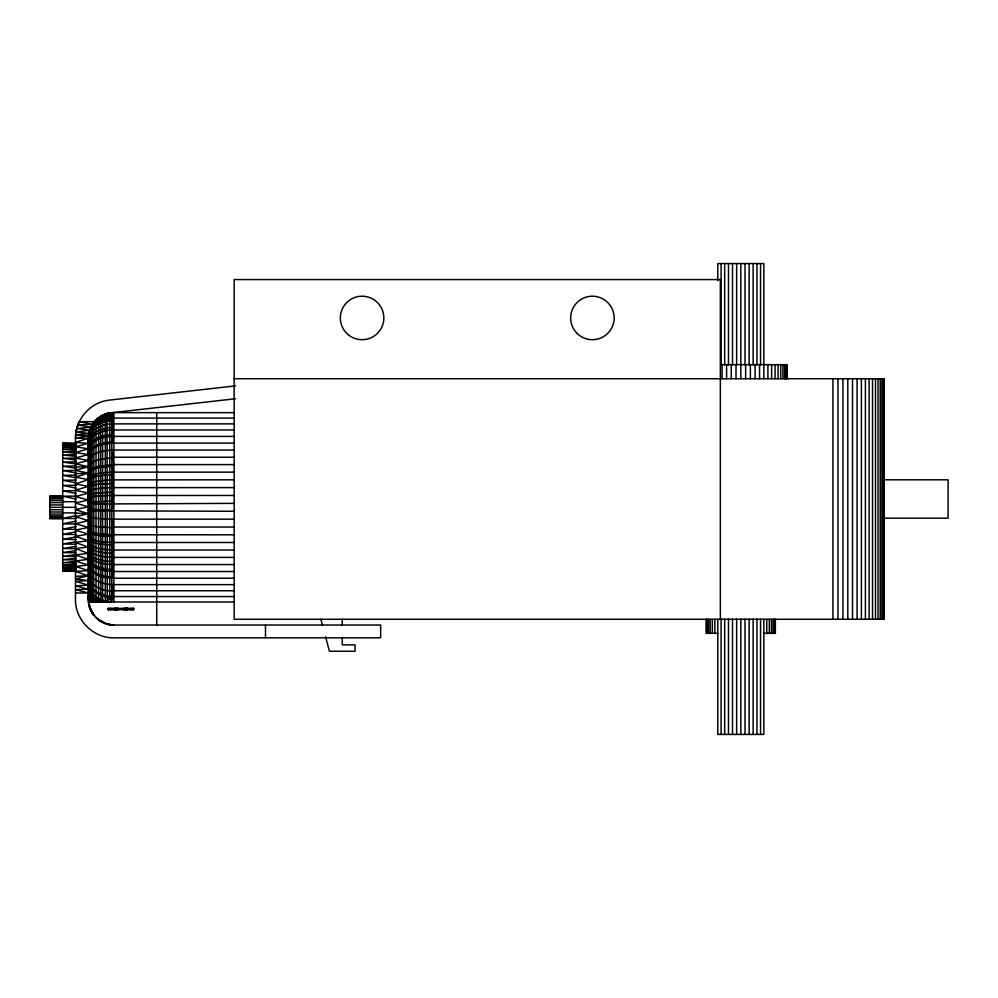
<?xml version="1.0" encoding="UTF-8"?>
<svg xmlns="http://www.w3.org/2000/svg" width="998" height="998" viewBox="0 0 998 998"><rect width="100%" height="100%" fill="white"/><g stroke="black" fill="none" stroke-linecap="round" stroke-linejoin="round"><path stroke-width="1.5" d="M89.009 601.994L89.009 432.433C91.367 421.094 102.332 412.511 113.872 412.636L234.418 412.636M88.535 587.198C89.907 594.346 96.045 599.561 102.619 601.994L102.619 417.488L100.623 416.328L100.885 601.295L100.062 601.994C93.35 598.788 87.799 592.039 88.286 584.267C89.67 595.058 100.935 601.283 110.94 601.994L109.78 597.503L109.78 415.829L110.404 412.873L111.813 415.655L111.813 597.677L113.872 601.994L113.872 412.636L111.813 415.655L105.301 416.665L95.284 420.632L89.77 429.627L89.458 601.994L88.286 596.293L88.473 599.935M234.418 596.554L113.872 596.554L111.813 597.677L109.78 597.503L107.31 601.482L105.301 601.994L105.301 416.665L107.011 413.571L109.78 415.829M234.418 443.112L113.872 443.112C104.64 443.436 91.641 445.071 88.286 455.213C85.878 441.066 102.919 436.226 113.872 436.413L234.418 436.413M88.535 601.158C89.246 613.895 100.998 625.222 113.872 625.035L380.65 625.035L380.65 637.822L113.872 637.822C93.363 638.283 75.037 619.958 75.486 599.436L75.486 438.222C75.162 419.322 90.681 401.832 109.568 400.086L235.59 385.864M88.535 448.726L88.286 449.25C86.377 435.402 102.732 429.739 113.872 429.988L234.418 429.988M89.458 601.994L88.286 592.7L89.77 598.201L91.941 601.994L92.028 600.11L92.028 426.283L93.051 423.352L100.885 419.06M98.266 619.284L106.711 623.925L113.872 625.035C100.199 625.322 87.999 613.121 88.286 599.436L88.286 438.222C88.073 425.597 98.428 413.995 111.003 412.798L235.478 398.751M88.535 443.424C86.315 430.674 102.569 423.289 113.872 423.876L234.418 423.876M88.535 438.359L75.486 438.222L76.222 430.749L78.131 424.225M75.486 592.999L88.286 592.999L75.486 589.618L88.286 589.257L75.486 585.901L88.286 585.127L75.486 581.323L88.286 580.624L75.486 578.852L88.286 575.771L75.486 571.455L88.286 570.594L75.486 566.39L88.286 565.118L75.486 561.001L88.286 559.354L75.486 554.913L88.286 553.354L75.486 548.513L88.286 547.129L75.486 542.475L88.286 540.704L75.486 536.338L88.286 534.13L75.486 530.125L88.286 527.431L75.486 523.713L88.286 520.632L75.486 516.702L88.286 513.77L75.486 509.554L88.286 506.872L75.486 503.029L88.286 499.986L75.486 496.567L88.286 493.124L75.486 490.218L88.286 486.338L75.486 483.968L88.286 479.651L75.486 477.144L88.286 473.102L75.486 470.42L88.286 466.702L75.486 463.796L88.286 460.502L75.486 458.057L88.286 454.527L75.486 452.605L88.286 448.801L75.486 446.792L88.286 443.361L75.486 442.413L88.286 438.222L89.77 429.627M234.418 503.354L88.535 504.04L88.286 502.343L88.535 472.017L92.028 468.736L98.602 466.303L113.872 464.606L234.418 464.606M88.286 592.7L90.544 601.994L90.668 428.08L92.028 426.283C97.467 420.52 105.975 416.977 113.872 418.075L234.418 418.075M234.418 578.216L113.872 578.216C104.815 578.017 93.75 575.908 89.009 567.288C87.512 555.187 88.997 542.787 88.286 530.574L96.008 533.244L109.78 534.753L234.418 534.816M88.286 438.222C87.599 424.599 102.881 419.385 113.872 418.075L111.813 415.655M88.286 443.586C89.209 432.446 102.195 427.98 111.813 427.493L113.872 429.988L111.813 434.604C102.644 435.14 89.583 438.496 88.286 449.25M88.597 600.858L88.535 435.764L75.623 435.053L76.734 428.516L79.254 421.643L94.386 421.643M88.286 455.213C90.045 444.908 103.081 442.7 111.813 442.064L113.872 443.112M96.008 600.821L95.509 601.994L90.668 596.392L88.286 588.683L89.77 596.28L93.637 601.994L93.862 423.439L97.754 418.362L98.602 419.247L98.602 601.22L97.692 601.994L96.008 600.821L96.008 420.857M88.286 461.425C91.329 451.271 104.94 450.56 113.872 450.061L234.418 450.061M88.286 467.875C91.766 457.895 105.464 459.354 113.872 457.234L234.418 457.234M100.885 422.179C95.147 424.562 89.234 429.152 88.535 435.764C91.105 425.759 102.382 421.306 111.813 420.794L113.872 418.075L111.813 416.578L102.619 418.399M110.94 601.994L111.813 597.677M88.286 474.512C92.14 466.378 104.054 467.201 111.813 466.228L113.872 464.606L111.813 457.92M88.286 481.31C93.088 474.312 104.204 475.759 111.813 474.749L113.872 472.141L234.418 472.141M115.032 608.393L114.508 609.678L114.645 608.393L115.032 609.678L115.643 608.393L116.429 609.678L117.365 608.393L118.35 609.678L118.35 608.393L117.365 609.678L116.429 608.393L115.643 609.678L115.032 608.393L115.032 609.678M126.796 609.678L127.183 608.393L127.307 609.678L126.796 608.393L126.185 609.678L125.386 608.393L124.463 609.678L123.465 608.393L123.465 609.678L124.463 608.393L125.386 609.678L126.185 608.393L126.796 609.678L126.796 608.393M234.418 511.275L90.668 510.814L88.535 510.589L88.286 509.454L111.813 509.99L113.872 503.354L111.813 501.096L88.286 502.343M111.813 442.064L113.872 436.413L111.813 434.604M111.813 501.096L113.872 495.457L111.813 492.226L113.872 487.598L111.813 483.431L113.872 479.813L111.813 474.749M88.286 563.047C89.758 573.625 102.819 576.52 111.813 577.106L113.872 571.517L111.813 569.509C103.243 568.823 90.269 567.064 88.286 556.971M88.286 488.247C94.111 482.695 104.216 484.367 111.813 483.431M102.619 417.488L103.705 414.744L105.301 416.665M111.813 569.509L113.872 564.569L111.813 561.6C103.617 560.801 90.893 560.14 88.286 550.659M111.813 561.6L113.872 557.395L111.813 553.428L113.872 550.035L111.813 545.033L113.872 542.5L234.418 542.5M111.813 427.493L113.872 423.876L111.813 420.794M88.286 495.27L96.008 493.087L111.813 492.226M89.296 606.547L93.712 615.205L90.668 609.603L89.009 604.039M98.602 419.247L100.623 416.328M88.535 478.254C95.035 472.004 105.439 472.74 113.872 472.141L111.813 466.228M88.535 484.591L96.008 481.398L109.78 479.888L234.418 479.813M94.461 421.63L101.384 415.892L107.672 413.397M113.872 418.075L111.813 419.784L102.619 421.53M88.535 491.016L96.008 488.721L109.78 487.648L234.418 487.598M88.286 530.574C93.488 537.036 104.216 535.452 111.813 536.45L113.872 534.816L111.813 527.717L96.008 526.557L90.668 525.347L88.286 523.601M88.535 497.515L96.008 496.131L109.78 495.482L234.418 495.457M111.813 527.717L113.872 527.044L234.418 527.044M88.286 574.312C89.184 586.113 103.493 592.039 113.872 590.766L234.418 590.766M76.247 515.542L62.699 518.424L76.247 518.511M76.247 521.068L62.699 523.875L76.247 524M76.247 526.495L62.699 529.202L76.247 529.352M75.486 438.222L88.41 435.727M76.247 531.784L62.699 534.354L76.247 534.541M76.247 536.874L62.699 539.307L76.247 539.519M76.247 541.739L62.699 544.01L76.247 544.247M76.247 546.33L62.699 548.438L76.247 548.688M76.247 550.634L62.699 552.555L76.247 552.817M75.623 435.053L88.747 433.344L75.985 432.072L89.57 430.213L76.734 428.516L90.781 427.206L77.869 424.911L92.427 424.275L79.254 421.643M76.247 554.589L62.699 556.323L76.247 556.585M76.247 558.194L62.699 559.716L76.247 559.978M76.247 561.387L62.699 562.722L76.247 562.972M76.247 564.182L62.699 565.292L76.247 565.517M93.862 614.593L90.394 609.628L89.009 604.626L89.77 607.607M76.247 566.527L62.699 567.438L76.247 567.625M75.486 473.763L88.286 473.102M76.247 568.423L62.699 569.11L76.247 569.272M75.486 576.295L88.286 575.771M76.247 569.833L62.699 570.32L76.247 570.432M75.486 467.076L88.286 466.702M76.247 458.045L62.699 458.307L76.247 460.041M76.247 461.812L62.699 462.074L76.247 464.008M76.247 570.769L62.699 571.293L62.699 443.337L76.247 443.349M76.247 451.67L62.699 451.919L76.247 453.242M76.247 454.651L62.699 454.913L76.247 456.448M76.247 465.941L62.699 466.191L76.247 468.299M76.247 449.112L62.699 449.337L76.247 450.46M76.247 470.382L62.699 470.619L76.247 472.902M76.247 475.11L62.699 475.335L76.247 477.768M76.247 447.004L62.699 447.204L76.247 448.102M76.247 480.088L62.699 480.275L76.247 482.857M76.247 445.37L62.699 445.52L76.247 446.218M76.247 485.278L62.699 485.44L76.247 488.134M62.699 443.337L76.247 443.861M76.247 444.21L62.699 444.31L76.247 444.796M76.247 490.642L62.699 490.754L76.247 493.561M76.247 496.131L62.699 496.206L76.247 499.1M76.247 443.536L62.699 443.586L67.215 443.611M62.699 501.745L76.247 501.695M721.205 364.657L786.886 364.657L786.886 378.729M234.143 378.729L884.128 378.729L884.128 619.271L234.143 619.271L234.143 279.565L720.356 279.565L720.356 619.271M884.128 479.813L948.1 479.813L948.1 518.187L884.128 518.187M62.699 495.869L49.9 495.869L49.9 518.773L62.699 518.773M49.9 496.368L62.699 496.368M49.9 497.341L62.699 497.341M49.9 498.763L62.699 498.763M49.9 500.547L62.699 500.547M49.9 502.63L62.699 502.63M49.9 504.926L62.699 504.926M49.9 507.321L76.247 507.321M49.9 509.716L62.699 509.716M49.9 511.999L62.699 511.999M49.9 514.082L62.699 514.082M49.9 515.879L62.699 515.879M49.9 517.288L62.699 517.288M49.9 518.274L62.699 518.274M234.418 519.185L109.78 519.147L93.862 518.274L88.286 516.552M234.418 550.035L113.872 550.035C105.351 549.449 94.398 549.823 88.535 542.613M234.418 557.395L113.872 557.395C105.202 556.884 93.787 556.734 88.535 548.7M234.418 564.569L113.872 564.569C105.015 564.144 93.226 563.359 88.535 554.626M62.699 571.293L76.247 571.28M234.418 571.517L113.872 571.517C104.79 571.193 92.727 569.671 88.535 560.377M234.418 584.641L113.872 584.641C103.792 584.616 89.371 580.699 88.286 568.835M234.418 601.994L88.685 601.994L89.471 605.524M717.787 633.343L706.272 633.343L706.272 619.371M763.857 633.343L775.371 633.343L775.371 619.371M62.699 512.897L76.247 512.935M64.196 570.357L76.247 570.631M111.813 545.033C104.129 544.035 92.502 545.145 88.286 537.435M111.813 553.428C103.917 552.518 91.629 552.842 88.286 544.135M75.486 513.134L88.286 513.77M109.78 624.673L111.813 624.935M109.78 597.503C100.099 596.53 88.647 590.305 88.286 579.464C89.857 591.265 103.243 596.679 113.872 596.554L111.813 591.228M110.566 624.81L106.711 623.925M105.301 601.994C97.704 599.998 90.144 594.571 88.535 586.475M100.885 443.848L102.619 444.434M111.813 577.106L113.872 578.216M88.535 591.577L90.668 597.365L93.862 600.509M111.813 509.99L113.872 511.275M98.602 619.97L100.424 621.155M98.602 600.135L100.062 601.994M92.028 611.924L93.862 614.98M88.535 536.388C95.035 542.638 105.439 541.889 113.872 542.5L111.813 536.45M96.008 599.511L97.692 601.994M92.028 612.572L93.712 615.205M92.028 599.399L93.637 601.994M95.509 601.994L90.668 594.92L88.535 589.294M92.028 611.712L89.009 604.626M90.668 609.603L91.878 612.51M89.009 599.411L89.77 601.607M111.813 584.591L113.872 590.766M90.668 598.039L91.941 601.994M89.458 599.162L88.81 597.066L88.81 599.848L88.41 597.59M111.813 450.098L113.872 457.234M320.894 619.271L322.454 625.085M325.573 636.724L329.465 651.257L355.063 651.257L355.063 644.858L342.264 644.858L342.264 637.335M111.813 519.172L113.872 527.044M89.77 598.201L90.544 601.994M107.011 413.571L107.31 601.482M89.77 600.372L89.945 601.994M88.286 579.464L88.535 585.664M883.879 378.729L883.879 619.271M883.143 378.729L883.143 619.271M881.92 378.729L881.92 619.271M880.236 378.729L880.236 619.271M878.078 378.729L878.078 619.271M875.495 378.729L875.495 619.271M872.514 378.729L872.514 619.271M869.133 378.729L869.133 619.271M865.416 378.729L865.416 619.271M861.374 378.729L861.374 619.271M857.07 378.729L857.07 619.271M852.529 378.729L852.529 619.271M847.801 378.729L847.801 619.271M842.936 378.729L842.936 619.271M837.958 378.729L837.958 619.271M832.943 378.729L832.943 619.271M786.636 364.657L786.636 378.729M785.875 364.657L785.875 378.729M784.628 364.657L784.628 378.729M782.906 364.657L782.906 378.729M780.71 364.657L780.71 378.729M778.091 364.657L778.091 378.729M775.059 364.657L775.059 378.729M775.122 619.371L775.122 633.343M774.373 619.371L774.373 633.343M773.151 619.371L773.151 633.343M771.641 364.657L771.641 378.729M771.454 619.371L771.454 633.343M769.321 619.371L769.321 633.343M767.899 364.657L767.899 378.729M766.776 619.371L766.776 633.343M763.857 378.729L763.857 263.572L717.787 263.572L717.787 280.675M763.857 619.371L763.857 734.428L717.787 734.428L717.787 619.371M760.563 263.572L760.563 364.919M760.563 619.047L760.563 734.428M759.553 364.657L759.553 378.729M756.971 263.572L756.971 364.919M756.971 619.047L756.971 734.428M755.062 364.657L755.062 378.729M753.153 263.572L753.153 364.919M753.153 619.047L753.153 734.428M750.396 364.657L750.396 378.729M749.149 263.572L749.149 364.919M749.149 619.047L749.149 734.428M745.643 364.657L745.643 378.729M745.019 263.572L745.019 364.919M745.019 619.047L745.019 734.428M740.828 263.572L740.828 378.729M740.828 619.047L740.828 734.428M736.636 263.572L736.636 364.919M736.636 619.047L736.636 734.428M736.013 364.657L736.013 378.729M732.507 263.572L732.507 364.919M732.507 619.047L732.507 734.428M731.247 364.657L731.247 378.729M728.49 263.572L728.49 364.919M728.49 619.047L728.49 734.428M726.594 364.657L726.594 378.729M724.673 263.572L724.673 364.919M724.673 619.047L724.673 734.428M722.09 364.657L722.09 378.729M721.092 263.572L721.092 364.919M721.092 619.047L721.092 734.428M714.867 619.371L714.867 633.343M712.322 619.371L712.322 633.343M710.189 619.371L710.189 633.343M708.493 619.371L708.493 633.343M707.27 619.371L707.27 633.343M706.522 619.371L706.522 633.343M342.264 619.271L342.264 625.297M265.493 625.035L265.493 637.822M156.736 412.636L156.736 625.035M133.483 608.393L133.483 609.678M132.846 609.678L132.846 608.393L131.836 609.678L131.836 608.393L130.513 609.678L130.513 608.393M128.967 608.393L128.967 609.678M126.185 608.393L126.185 609.678M125.386 608.393L125.386 609.678M124.463 608.393L124.463 609.678M117.365 608.393L117.365 609.678M116.429 608.393L116.429 609.678M115.643 608.393L115.643 609.678M112.861 608.393L112.861 609.678M111.314 609.678L111.314 608.393L109.992 609.678L109.992 608.393L108.969 609.678L108.969 608.393M108.333 608.393L108.333 609.678M101.659 417.064L101.659 422.853M101.659 443.623L101.659 444.684M127.307 608.393L127.183 609.678L127.307 608.393M76.247 570.968L62.699 571.043L76.247 571.106M133.707 608.393L108.121 608.393L108.121 609.678L133.707 609.678L133.707 608.393M88.81 600.846L88.41 598.563L88.81 600.858M577.081 333.394A21.756 21.756 0 0 0 613.433 323.489A21.756 21.756 0 0 0 586.687 296.967A21.756 21.756 0 0 0 577.081 333.394M348.726 335.116A21.756 21.756 0 0 0 383.644 320.944A21.756 21.756 0 0 0 353.916 297.803A21.756 21.756 0 0 0 348.726 335.116"/></g></svg>
